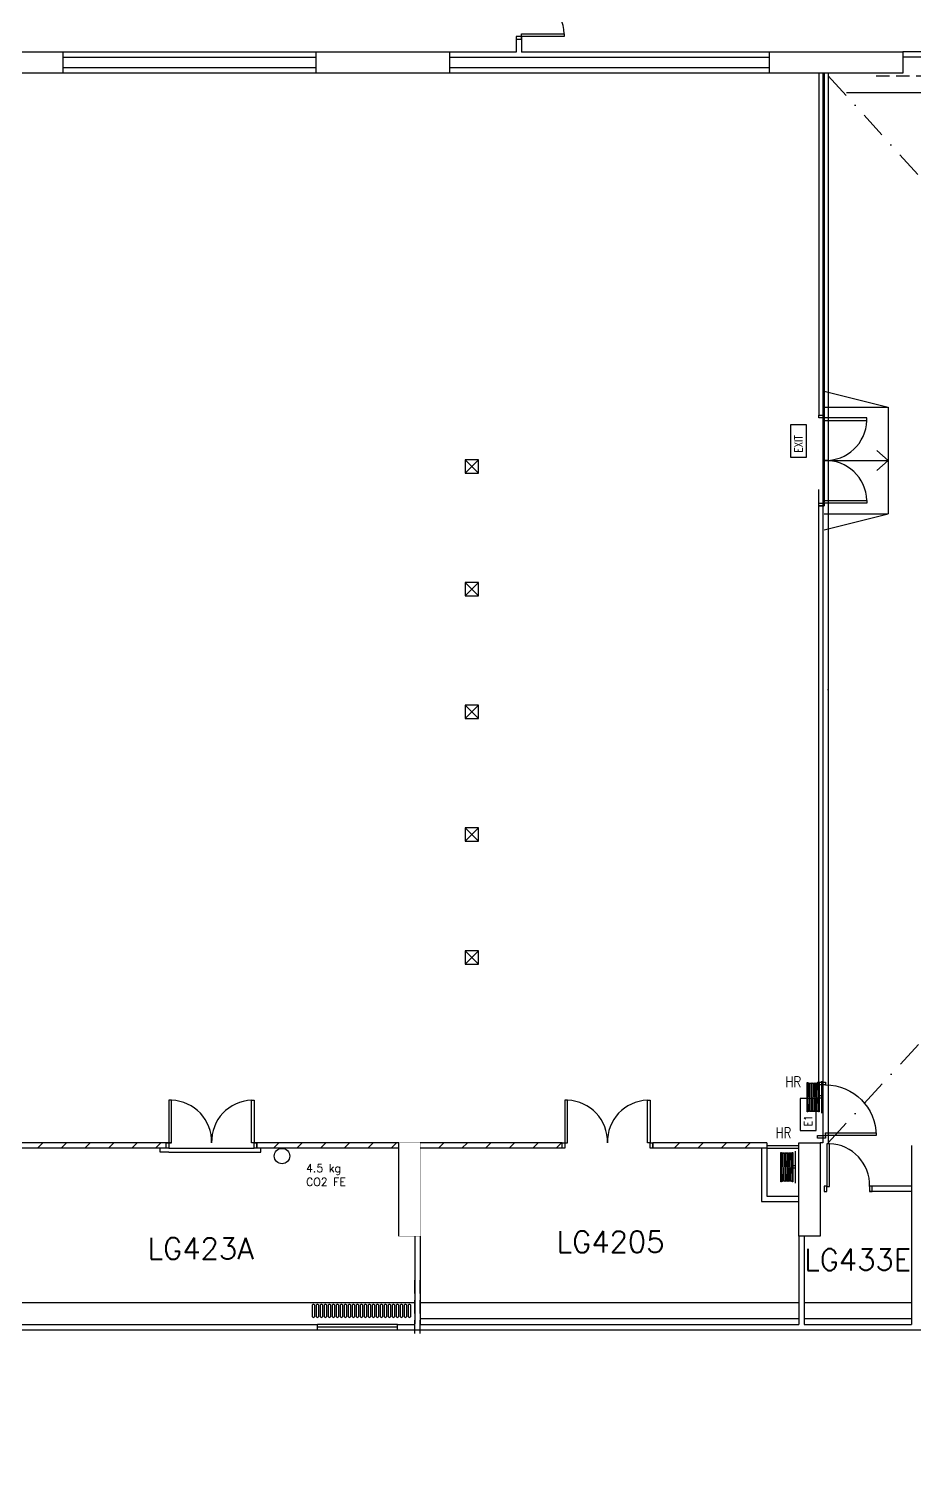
# Model space of a CAD drawing. Extents: x -163002 to 22103, y -98847 to 51643.
# Drawn here: x -112884 to -96290, y -78725 to -51624 of the extents above; entities that cross this region are included whole.
import ezdxf

# ---------------------------------------------------------------- set-up
doc = ezdxf.new("R2010")
doc.units = 0
doc.header["$LTSCALE"] = 1000
doc.header["$MEASUREMENT"] = 0
for name, pattern in [('s1108a$0$DASHDOT', [1, 0.5, -0.25, 0, -0.25]), ('s1108a$0$DOT-CEN2', [5.5, 4, -0.75, 0, -0.75]), ('s1108a$0$DOT-CEN3', [13, 10, -1.5, 0, -1.5]), ('s1108a$0$HIDDEN', [0.375, 0.25, -0.125])]:
    doc.linetypes.add(name, pattern=pattern)
doc.layers.get('0').update_dxf_attribs({"linetype": 'CONTINUOUS'})
for name, color, linetype in [('s1108a$0$20', 1, 'CONTINUOUS'), ('s1108a$0$23', 7, 'CONTINUOUS'), ('s1108a$0$30', 7, 'CONTINUOUS'), ('s1108a$0$56', 7, 'CONTINUOUS'), ('s1108a$0$6', 7, 'CONTINUOUS'), ('s1108a$0$CHANN', 9, 'CONTINUOUS'), ('s1108a$0$EX-SERV', 8, 's1108a$0$DOT-CEN2'), ('s1108a$0$FS', 1, 'CONTINUOUS'), ('s1108a$0$HATCH-WL', 1, 'CONTINUOUS'), ('s1108a$0$LEV', 6, 'CONTINUOUS'), ('s1108a$0$NEW-CRB', 12, 'CONTINUOUS'), ('s1108a$0$NEW-DIM', 8, 'CONTINUOUS'), ('s1108a$0$NEW-DR', 2, 'CONTINUOUS'), ('s1108a$0$NEW-FITTING', 2, 'CONTINUOUS'), ('s1108a$0$NEW-RAMP', 6, 'CONTINUOUS'), ('s1108a$0$NEW-WAL', 4, 'CONTINUOUS'), ('s1108a$0$PART', 4, 'CONTINUOUS'), ('s1108a$0$REM-WAL', 252, 's1108a$0$HIDDEN'), ('s1108a$0$ROOM-NO', 4, 'CONTINUOUS'), ('s1108a$0$VOID-ABV', 15, 's1108a$0$DOT-CEN3')]:
    doc.layers.add(name, color=color, linetype=linetype)
doc.styles.add('s1108a$0$STANDARD', font='SIMPLEX')

# ---------------------------------------------------------------- blocks, each defined once
blk = doc.blocks.new('s1108a$0$HR')
at = {"layer": 's1108a$0$56', "color": 1, "linetype": 'Continuous'}
for p, q in [((-0.3, 0), (0.3, 0)), ((0.249, -0.0595), (-0.2491, -0.0671)), ((0.249, -0.0863), (-0.2491, -0.0939)), ((0.249, -0.1131), (-0.2491, -0.1207)), ((0.249, -0.1399), (-0.2491, -0.1475)), ((0.249, -0.1667), (-0.2491, -0.1743)), ((-0.2491, -0.201), (0.249, -0.1934)), ((0.249, -0.2202), (-0.2491, -0.2278)), ((0.249, -0.247), (-0.2491, -0.2546))]:
    blk.add_line(p, q, dxfattribs=at)
for points in [[(-0.275, -0.0575), (-0.275, -0.045), (0.275, -0.045), (0.275, -0.0575)], [(0.275, -0.2575), (0.275, -0.27), (-0.275, -0.27), (-0.275, -0.2575)], [(0.02, -0.0001), (0.02, -0.045), (-0.03, -0.045), (-0.03, -0.0001)]]:
    blk.add_lwpolyline(points, close=True, dxfattribs=at)
for centre, start, end in [((-0.2491, -0.08055), 89.999978, 269.999972), ((-0.2491, -0.107336), 89.999978, 269.999972), ((-0.2491, -0.134122), 89.999978, 269.999972), ((-0.2491, -0.160907), 89.999978, 269.999972), ((-0.2491, -0.187693), 89.999978, 269.999972), ((-0.2491, -0.214479), 89.999978, 269.999972), ((-0.2491, -0.241265), 89.999978, 269.999972), ((0.249, -0.07295), 270.000025, 90.000019), ((0.249, -0.099736), 270.000025, 90.000019), ((0.249, -0.126522), 270.000025, 90.000019), ((0.249, -0.153307), 270.000025, 90.000019), ((0.249, -0.180093), 270.000025, 90.000019), ((0.249, -0.206879), 270.000025, 90.000019), ((0.249, -0.233665), 270.000025, 90.000019)]:
    blk.add_arc(centre, 0.013393, start, end, dxfattribs=at)
blk = doc.blocks.new('s1108a$0$D1050A')
at = {"layer": 's1108a$0$30', "color": 11, "linetype": 'Continuous'}
for points in [[(0.05, 0.15), (0.1, 0.15), (0.1, 1.1), (0.05, 1.1)], [(0, 0), (0.05, 0), (0.05, 0.15), (0, 0.15)], [(1, 0), (1.05, 0), (1.05, 0.15), (1, 0.15)]]:
    blk.add_lwpolyline(points, close=True, dxfattribs=at)
blk.add_arc((0.05, 0.15), 0.95, 0, 90, dxfattribs=at)
blk = doc.blocks.new('*X49')
at = {"color": 0, "linetype": 'Continuous'}
for p, q in [((-302431, -70853), (-302331, -70753)), ((-301989, -70853), (-301889, -70753)), ((-301547, -70853), (-301447, -70753)), ((-301105, -70853), (-301005, -70753)), ((-300663, -70853), (-300563, -70753)), ((-300221, -70853), (-300121, -70753)), ((-298012, -70853), (-297912, -70753)), ((-297570, -70853), (-297470, -70753)), ((-297128, -70853), (-297028, -70753)), ((-296686, -70853), (-296586, -70753)), ((-296244, -70853), (-296144, -70753)), ((-295802, -70853), (-295702, -70753)), ((-294918, -70853), (-294818, -70753)), ((-294476, -70853), (-294376, -70753)), ((-294034, -70853), (-293934, -70753)), ((-293592, -70853), (-293492, -70753)), ((-293150, -70853), (-293050, -70753)), ((-292708, -70853), (-292608, -70753)), ((-290499, -70853), (-290399, -70753)), ((-290057, -70853), (-289957, -70753)), ((-289615, -70853), (-289515, -70753)), ((-289173, -70853), (-289073, -70753))]:
    blk.add_line(p, q, dxfattribs=at)
blk = doc.blocks.new('s1108a')
at = {"layer": 's1108a$0$20', "color": 1}
for p, q in [((-98076, -52450), (-98076, -58861)), ((-97976, -52450), (-97976, -58861))]:
    blk.add_line(p, q, dxfattribs=at)
at = {"layer": 's1108a$0$23', "color": 2, "linetype": 's1108a$0$DASHDOT'}
for p, q in [((-97900, -72500), (-79550, -52500)), ((-97900, -52500), (-79750, -72500))]:
    blk.add_line(p, q, dxfattribs=at)
at = {"layer": 's1108a$0$23', "color": 2, "linetype": 's1108a$0$HIDDEN'}
blk.add_line((-97000, -52500), (-91250, -52500), dxfattribs=at)
at = {"layer": 's1108a$0$23', "color": 10, "linetype": 'Continuous'}
blk.add_lwpolyline([(-113100, -81250), (-113100, -76000), (-83450, -76000)], dxfattribs=at)
at = {"layer": 's1108a$0$56', "color": 1, "linetype": 'Continuous'}
for points in [[(-98310, -59646), (-98310, -59046), (-98610, -59046), (-98610, -59646)], [(-98127, -72268), (-98127, -71668), (-98427, -71668), (-98427, -72268)]]:
    blk.add_lwpolyline(points, close=True, dxfattribs=at)
at = {"layer": 's1108a$0$6'}
blk.add_line((-98450, -72500), (-98050, -72500), dxfattribs=at)
at = {"layer": 's1108a$0$6', "color": 14, "linetype": 'Continuous', "const_width": 5}
for points in [[(-112250, -52450), (-114750, -52450), (-114750, -52050), (-112250, -52050)], [(-105000, -52450), (-107500, -52450), (-107500, -52050), (-105000, -52050)], [(-96500, -52450), (-99000, -52450), (-99000, -52050), (-96500, -52050)], [(-96500, -52450), (-99000, -52450), (-99000, -52050), (-96500, -52050)]]:
    blk.add_lwpolyline(points, close=True, dxfattribs=at)
at = {"layer": 's1108a$0$6', "linetype": 'Continuous'}
for points in [[(-112250, -52450), (-114750, -52450), (-114750, -52050), (-112250, -52050)], [(-105000, -52450), (-107500, -52450), (-107500, -52050), (-105000, -52050)], [(-96500, -52450), (-99000, -52450), (-99000, -52050), (-96500, -52050)]]:
    blk.add_lwpolyline(points, close=True, dxfattribs=at)
at = {"layer": 's1108a$0$6', "color": 14, "linetype": 'Continuous', "const_width": 5}
for points in [[(-105950, -74250), (-105950, -72500)], [(-105950, -72500), (-105550, -72500)], [(-105950, -74250), (-105950, -72500)], [(-105950, -72500), (-105550, -72500)], [(-105550, -72500), (-105550, -74250)], [(-105550, -72500), (-105550, -74250)], [(-98450, -74250), (-98450, -72500)], [(-98450, -72500), (-98050, -72500)], [(-98050, -72500), (-98050, -74250)], [(-105550, -74250), (-105950, -74250)], [(-105550, -74250), (-105950, -74250)], [(-98050, -74250), (-98450, -74250)]]:
    blk.add_lwpolyline(points, dxfattribs=at)
at = {"layer": 's1108a$0$6', "linetype": 'Continuous', "const_width": 5}
for points in [[(-105950, -72500), (-105550, -72500)], [(-105950, -74250), (-105950, -72500)], [(-105950, -72500), (-105550, -72500)], [(-105550, -72500), (-105550, -74250)], [(-105550, -72500), (-105550, -74250)], [(-105550, -74250), (-105950, -74250)], [(-105550, -74250), (-105950, -74250)]]:
    blk.add_lwpolyline(points, dxfattribs=at)
at = {"layer": 's1108a$0$6', "linetype": 'Continuous'}
for points in [[(-105950, -74250), (-105950, -72500)], [(-98450, -74250), (-98450, -72500)], [(-98050, -72500), (-98050, -74250)], [(-98050, -74250), (-98450, -74250)]]:
    blk.add_lwpolyline(points, dxfattribs=at)
at = {"layer": 's1108a$0$CHANN'}
for p, q in [((-105650, -75499), (-113100, -75499)), ((-98450, -75499), (-105550, -75499)), ((-96340, -75499), (-98350, -75499)), ((-98450, -75799), (-105550, -75799)), ((-96340, -75799), (-98350, -75799))]:
    blk.add_line(p, q, dxfattribs=at)
for points in [[(-107551, -75769), (-107549, -75769, 0.414214), (-107525, -75745), (-107525, -75553, 0.414214), (-107549, -75529), (-107551, -75529, 0.414214), (-107575, -75553), (-107575, -75745, 0.414214)], [(-107476, -75769), (-107474, -75769, 0.414214), (-107450, -75745), (-107450, -75553, 0.414214), (-107474, -75529), (-107476, -75529, 0.414214), (-107500, -75553), (-107500, -75745, 0.414214)], [(-107401, -75769), (-107399, -75769, 0.414214), (-107375, -75745), (-107375, -75553, 0.414214), (-107399, -75529), (-107401, -75529, 0.414214), (-107425, -75553), (-107425, -75745, 0.414214)], [(-107326, -75769), (-107324, -75769, 0.414214), (-107300, -75745), (-107300, -75553, 0.414214), (-107324, -75529), (-107326, -75529, 0.414214), (-107350, -75553), (-107350, -75745, 0.414214)], [(-107251, -75769), (-107249, -75769, 0.414214), (-107225, -75745), (-107225, -75553, 0.414214), (-107249, -75529), (-107251, -75529, 0.414214), (-107275, -75553), (-107275, -75745, 0.414214)], [(-107176, -75769), (-107174, -75769, 0.414214), (-107150, -75745), (-107150, -75553, 0.414214), (-107174, -75529), (-107176, -75529, 0.414214), (-107200, -75553), (-107200, -75745, 0.414214)], [(-107101, -75769), (-107099, -75769, 0.414214), (-107075, -75745), (-107075, -75553, 0.414214), (-107099, -75529), (-107101, -75529, 0.414214), (-107125, -75553), (-107125, -75745, 0.414214)], [(-107026, -75769), (-107024, -75769, 0.414214), (-107000, -75745), (-107000, -75553, 0.414214), (-107024, -75529), (-107026, -75529, 0.414214), (-107050, -75553), (-107050, -75745, 0.414214)], [(-106951, -75769), (-106949, -75769, 0.414214), (-106925, -75745), (-106925, -75553, 0.414214), (-106949, -75529), (-106951, -75529, 0.414214), (-106975, -75553), (-106975, -75745, 0.414214)], [(-106876, -75769), (-106874, -75769, 0.414214), (-106850, -75745), (-106850, -75553, 0.414214), (-106874, -75529), (-106876, -75529, 0.414214), (-106900, -75553), (-106900, -75745, 0.414214)], [(-106801, -75769), (-106799, -75769, 0.414214), (-106775, -75745), (-106775, -75553, 0.414214), (-106799, -75529), (-106801, -75529, 0.414214), (-106825, -75553), (-106825, -75745, 0.414214)], [(-106726, -75769), (-106724, -75769, 0.414214), (-106700, -75745), (-106700, -75553, 0.414214), (-106724, -75529), (-106726, -75529, 0.414214), (-106750, -75553), (-106750, -75745, 0.414214)], [(-106651, -75769), (-106649, -75769, 0.414214), (-106625, -75745), (-106625, -75553, 0.414214), (-106649, -75529), (-106651, -75529, 0.414214), (-106675, -75553), (-106675, -75745, 0.414214)], [(-106576, -75769), (-106574, -75769, 0.414214), (-106550, -75745), (-106550, -75553, 0.414214), (-106574, -75529), (-106576, -75529, 0.414214), (-106600, -75553), (-106600, -75745, 0.414214)], [(-106501, -75769), (-106499, -75769, 0.414214), (-106475, -75745), (-106475, -75553, 0.414214), (-106499, -75529), (-106501, -75529, 0.414214), (-106525, -75553), (-106525, -75745, 0.414214)], [(-106426, -75769), (-106424, -75769, 0.414214), (-106400, -75745), (-106400, -75553, 0.414214), (-106424, -75529), (-106426, -75529, 0.414214), (-106450, -75553), (-106450, -75745, 0.414214)], [(-106351, -75769), (-106349, -75769, 0.414214), (-106325, -75745), (-106325, -75553, 0.414214), (-106349, -75529), (-106351, -75529, 0.414214), (-106375, -75553), (-106375, -75745, 0.414214)], [(-106276, -75769), (-106274, -75769, 0.414214), (-106250, -75745), (-106250, -75553, 0.414214), (-106274, -75529), (-106276, -75529, 0.414214), (-106300, -75553), (-106300, -75745, 0.414214)], [(-106201, -75769), (-106199, -75769, 0.414214), (-106175, -75745), (-106175, -75553, 0.414214), (-106199, -75529), (-106201, -75529, 0.414214), (-106225, -75553), (-106225, -75745, 0.414214)], [(-106126, -75769), (-106124, -75769, 0.414214), (-106100, -75745), (-106100, -75553, 0.414214), (-106124, -75529), (-106126, -75529, 0.414214), (-106150, -75553), (-106150, -75745, 0.414214)], [(-106051, -75769), (-106049, -75769, 0.414214), (-106025, -75745), (-106025, -75553, 0.414214), (-106049, -75529), (-106051, -75529, 0.414214), (-106075, -75553), (-106075, -75745, 0.414214)], [(-105976, -75769), (-105974, -75769, 0.414214), (-105950, -75745), (-105950, -75553, 0.414214), (-105974, -75529), (-105976, -75529, 0.414214), (-106000, -75553), (-106000, -75745, 0.414214)], [(-105901, -75769), (-105899, -75769, 0.414214), (-105875, -75745), (-105875, -75553, 0.414214), (-105899, -75529), (-105901, -75529, 0.414214), (-105925, -75553), (-105925, -75745, 0.414214)], [(-105826, -75769), (-105824, -75769, 0.414214), (-105800, -75745), (-105800, -75553, 0.414214), (-105824, -75529), (-105826, -75529, 0.414214), (-105850, -75553), (-105850, -75745, 0.414214)], [(-105751, -75769), (-105749, -75769, 0.414214), (-105725, -75745), (-105725, -75553, 0.414214), (-105749, -75529), (-105751, -75529, 0.414214), (-105775, -75553), (-105775, -75745, 0.414214)]]:
    blk.add_lwpolyline(points, format="xyb", close=True, dxfattribs=at)
at = {"layer": 's1108a$0$EX-SERV'}
blk.add_line((-97556, -52813), (-93351, -52813), dxfattribs=at)
at = {"layer": 's1108a$0$LEV'}
for p, q in [((-96774, -59711), (-96990, -59524)), ((-97974, -59711), (-96774, -59711)), ((-96774, -59711), (-96990, -59899))]:
    blk.add_line(p, q, dxfattribs=at)
at = {"layer": 's1108a$0$NEW-CRB'}
for p, q in [((-110426, -72675), (-110426, -72600)), ((-110259, -72600), (-108659, -72600)), ((-108534, -72675), (-108534, -72600)), ((-110259, -72675), (-110426, -72675)), ((-110259, -72675), (-108659, -72675)), ((-108659, -72675), (-108534, -72675))]:
    blk.add_line(p, q, dxfattribs=at)
at = {"layer": 's1108a$0$NEW-DIM'}
blk.add_line((-98079, -60256), (-98079, -71782), dxfattribs=at)
at = {"layer": 's1108a$0$NEW-DIM', "linetype": 's1108a$0$HIDDEN'}
for p, q in [((-105650, -76070), (-105650, -75066)), ((-105550, -76070), (-105550, -75066))]:
    blk.add_line(p, q, dxfattribs=at)
at = {"layer": 's1108a$0$NEW-DR'}
for points in [[(-103650, -51766), (-103650, -51716), (-102850, -51716), (-102850, -51766)], [(-103650, -51816), (-103650, -51766), (-103750, -51766), (-103750, -51816)], [(-97974, -58861), (-97974, -58911), (-98074, -58911), (-98074, -58861)], [(-97974, -58911), (-97974, -58961), (-97174, -58961), (-97174, -58911)], [(-97974, -60511), (-97974, -60561), (-98074, -60561), (-98074, -60511)], [(-97974, -60511), (-97974, -60461), (-97174, -60461), (-97174, -60511)], [(-110259, -72500), (-110209, -72500), (-110209, -71700), (-110259, -71700)], [(-108659, -72500), (-108709, -72500), (-108709, -71700), (-108659, -71700)], [(-102838, -72500), (-102788, -72500), (-102788, -71700), (-102838, -71700)], [(-101238, -72500), (-101288, -72500), (-101288, -71700), (-101238, -71700)], [(-110309, -72500), (-110259, -72500), (-110259, -72600), (-110309, -72600)], [(-108659, -72500), (-108609, -72500), (-108609, -72600), (-108659, -72600)], [(-102888, -72500), (-102838, -72500), (-102838, -72600), (-102888, -72600)], [(-101238, -72500), (-101188, -72500), (-101188, -72600), (-101238, -72600)], [(-97924, -73315), (-97874, -73315), (-97874, -72515), (-97924, -72515)], [(-97974, -73409), (-97924, -73409), (-97924, -73309), (-97974, -73309)], [(-97125, -73409), (-97075, -73409), (-97075, -73309), (-97125, -73309)]]:
    blk.add_lwpolyline(points, close=True, dxfattribs=at)
blk.add_circle((-108139, -72746), 144, dxfattribs=at)
for centre, start, end in [((-103625, -51741), 1.8476, 91.8476), ((-97949, -58936), 268.1524, 358.1524), ((-97949, -60486), 1.8476, 91.8476), ((-110234, -72475), 358.1524, 88.1524), ((-108684, -72475), 91.8476, 181.8476), ((-102813, -72475), 358.1524, 88.1524), ((-101263, -72475), 91.8476, 181.8476), ((-97899, -73290), 358.1524, 88.1524)]:
    blk.add_arc(centre, 775, start, end, dxfattribs=at)
at = {"layer": 's1108a$0$NEW-FITTING'}
for p, q in [((-104704, -59698), (-104454, -59948)), ((-104454, -59698), (-104704, -59948)), ((-104454, -61998), (-104704, -62248)), ((-104704, -61998), (-104454, -62248)), ((-104454, -64298), (-104704, -64548)), ((-104704, -64298), (-104454, -64548)), ((-104454, -66598), (-104704, -66848)), ((-104704, -66598), (-104454, -66848)), ((-104454, -68898), (-104704, -69148)), ((-104704, -68898), (-104454, -69148))]:
    blk.add_line(p, q, dxfattribs=at)
for points in [[(-104704, -59698), (-104704, -59948), (-104454, -59948), (-104454, -59698)], [(-104704, -61998), (-104704, -62248), (-104454, -62248), (-104454, -61998)], [(-104704, -64298), (-104704, -64548), (-104454, -64548), (-104454, -64298)], [(-104704, -66598), (-104704, -66848), (-104454, -66848), (-104454, -66598)], [(-104704, -68898), (-104704, -69148), (-104454, -69148), (-104454, -68898)]]:
    blk.add_lwpolyline(points, close=True, dxfattribs=at)
at = {"layer": 's1108a$0$NEW-RAMP'}
for p, q in [((-97974, -58411), (-96774, -58711)), ((-97974, -58711), (-96774, -58711)), ((-96774, -58711), (-96774, -60711)), ((-97974, -58961), (-97974, -60486)), ((-97974, -60711), (-96774, -60711)), ((-97974, -61011), (-96774, -60711))]:
    blk.add_line(p, q, dxfattribs=at)
at = {"layer": 's1108a$0$NEW-WAL', "color": 6}
for p, q in [((-103750, -51766), (-103750, -52060)), ((-103650, -51766), (-103650, -52060)), ((-107500, -52060), (-112250, -52060)), ((-107500, -52160), (-112250, -52160)), ((-103750, -52060), (-105000, -52060)), ((-99000, -52160), (-105000, -52160)), ((-98250, -52060), (-103650, -52060)), ((-107500, -52350), (-112250, -52350)), ((-107500, -52450), (-112250, -52450)), ((-99000, -52350), (-105000, -52350)), ((-98250, -52450), (-105000, -52450)), ((-110209, -72500), (-113050, -72500)), ((-110259, -72600), (-113050, -72600)), ((-105950, -72500), (-108709, -72500)), ((-105950, -72600), (-108659, -72600)), ((-102888, -72500), (-105550, -72500)), ((-102888, -72600), (-105550, -72600)), ((-99051, -72500), (-101188, -72500)), ((-99051, -72600), (-101188, -72600))]:
    blk.add_line(p, q, dxfattribs=at)
at = {"layer": 's1108a$0$NEW-WAL'}
for p, q in [((-98074, -58861), (-97974, -58861)), ((-98074, -60561), (-97974, -60561)), ((-110309, -72600), (-110309, -72500)), ((-108609, -72600), (-108609, -72500)), ((-102888, -72600), (-102888, -72500)), ((-101188, -72600), (-101188, -72500)), ((-99151, -72600), (-99151, -73600)), ((-99051, -72500), (-99051, -73500)), ((-96340, -72550), (-96340, -75900)), ((-96340, -73309), (-97127, -73309)), ((-96340, -73409), (-97127, -73409)), ((-99151, -73600), (-98450, -73600)), ((-99051, -73500), (-98450, -73500)), ((-105650, -74250), (-105650, -75890)), ((-105550, -74250), (-105550, -75890)), ((-98450, -74250), (-98450, -75900)), ((-98350, -74250), (-98350, -75900))]:
    blk.add_line(p, q, dxfattribs=at)
at = {"layer": 's1108a$0$NEW-WAL', "color": 9}
for p, q in [((-99051, -72550), (-98450, -72550)), ((-99051, -72600), (-98450, -72600))]:
    blk.add_line(p, q, dxfattribs=at)
at = {"layer": 's1108a$0$NEW-WAL', "color": 8}
for p, q in [((-105974, -75900), (-107474, -75900)), ((-105974, -75950), (-107474, -75950)), ((-107474, -76000), (-105974, -76000))]:
    blk.add_line(p, q, dxfattribs=at)
at = {"layer": 's1108a$0$NEW-WAL', "color": 4, "linetype": 'Continuous'}
for points in [[(-105974, -76000), (-92440, -76000), (-92440, -72600)], [(-117809, -78349), (-113100, -78349), (-113100, -76000), (-107474, -76000), (-107474, -75900)], [(-113100, -75900), (-107474, -75900)], [(-105974, -76000), (-105974, -75900), (-105650, -75900)], [(-105550, -75900), (-98450, -75900)], [(-98350, -75900), (-96340, -75900)]]:
    blk.add_lwpolyline(points, dxfattribs=at)
at = {"layer": 's1108a$0$PART', "linetype": 'Continuous'}
for p, q in [((-93550, -52050), (-96500, -52050)), ((-93550, -52150), (-96500, -52150))]:
    blk.add_line(p, q, dxfattribs=at)
at = {"layer": 's1108a$0$PART'}
for p, q in [((-98000, -52450), (-98000, -72500)), ((-97900, -52450), (-97900, -72500)), ((-98000, -72500), (-98050, -72500))]:
    blk.add_line(p, q, dxfattribs=at)
at = {"layer": 's1108a$0$REM-WAL', "color": 8}
blk.add_line((-97976, -52452), (-97976, -58881), dxfattribs=at)
at = {"layer": 's1108a$0$VOID-ABV'}
blk.add_line((-97900, -52500), (-97900, -72500), dxfattribs=at)
at = {"xscale": -999.9979999999999, "yscale": 999.9979999999999, "zscale": 1000, "rotation": 270}
blk.add_blockref('s1108a$0$D1050A', (-98100, -72414), dxfattribs=at)
at = {"layer": 's1108a$0$FS', "xscale": 999.9979999999999, "yscale": 999.9979999999999, "zscale": 1000, "rotation": 270}
for p in [(-98025, -71644), (-98518, -72953)]:
    blk.add_blockref('s1108a$0$HR', p, dxfattribs=at)
at = {"layer": 's1108a$0$HATCH-WL', "color": 8, "linetype": 'Continuous'}
blk.add_blockref('*X49', (189711, -1746), dxfattribs=at)
at = {"layer": 's1108a$0$56', "color": 1, "linetype": 'Continuous', "style": 's1108a$0$STANDARD', "width": 0.8}
for s, p in [('EXIT', (-98385, -59564)), ('E1', (-98201, -72186))]:
    blk.add_text(s, height=150, rotation=90, dxfattribs=at).set_placement(p)
at = {"layer": 's1108a$0$FS', "color": 1, "linetype": 'Continuous', "style": 's1108a$0$STANDARD', "width": 0.8}
for p in [(-98701, -71456), (-98885, -72412)]:
    blk.add_text('HR', height=200, dxfattribs=at).set_placement(p)
at = {"layer": 's1108a$0$NEW-DR', "style": 's1108a$0$STANDARD'}
for s, p in [('4.5 kg', (-107688, -73048)), ('CO2 FE', (-107688, -73305))]:
    blk.add_text(s, height=150, dxfattribs=at).set_placement(p)
at = {"layer": 's1108a$0$ROOM-NO', "style": 's1108a$0$STANDARD'}
for s, p in [('LG4205', (-102992, -74551)), ('LG423A', (-110660, -74679)), ('LG433E', (-98352, -74888))]:
    blk.add_text(s, height=400, dxfattribs=at).set_placement(p)

msp = doc.modelspace()

# ---------------------------------------------------------------- block references
msp.add_blockref('s1108a', (0, 0))

doc.saveas('drawing.dxf')
